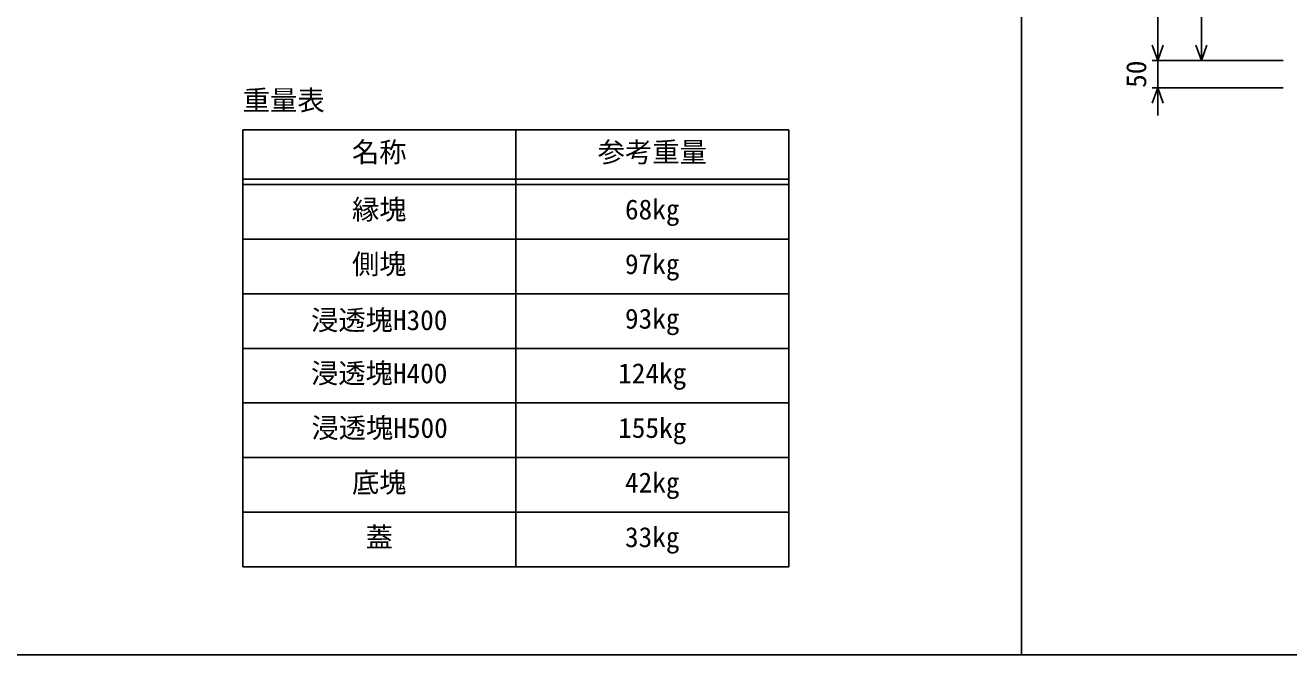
# Model space of a CAD drawing. Units: millimetres, scale not verified. Extents: x -10500 to 10500, y -7425 to 7425.
# Drawn here: x 1726 to 4039, y 2098 to 3250 of the extents above; entities that cross this region are included whole.
import ezdxf
from ezdxf.enums import TextEntityAlignment as Align

# ---------------------------------------------------------------- set-up
doc = ezdxf.new("R2010")
doc.units = ezdxf.units.MM
doc.header["$LTSCALE"] = 25
for name, color, linetype, lineweight in [('0-1_DIM', 7, 'Continuous', 25), ('0-4_HYO', 3, 'Continuous', 25), ('0-7_TXT', 7, 'Continuous', 25)]:
    doc.layers.add(name, color=color, linetype=linetype, lineweight=lineweight)
doc.styles.add('ＭＳ ゴシック', font='')
doc.styles.get('ＭＳ ゴシック').set_extended_font_data('MS Gothic')

msp = doc.modelspace()

# ---------------------------------------------------------------- linework, layer by layer
at = {"layer": '0-1_DIM'}
for p, q in [((3789.34, 3185.69), (4029.34, 3185.69)), ((3789.34, 3135.69), (4029.34, 3135.69)), ((3799.34, 3135.69), (3799.34, 3084.89))]:
    msp.add_line(p, q, dxfattribs=at)
for points in [[(3799.34, 3135.69), (3799.34, 3185.69), (3799.34, 4645.69)], [(3879.34, 3185.69), (3879.34, 3385.69), (3879.34, 4445.69), (3879.34, 4645.69)], [(3809.6, 3213.88), (3799.34, 3185.69), (3789.08, 3213.88)], [(3889.6, 3213.88), (3879.34, 3185.69), (3869.08, 3213.88)], [(3809.6, 3107.5), (3799.34, 3135.69), (3789.08, 3107.5)]]:
    msp.add_lwpolyline(points, dxfattribs=at)
at = {"layer": '0-4_HYO'}
for p, q in [((2123.88, 3058.65), (3123.88, 3058.65)), ((2123.88, 2258.65), (2123.88, 3058.65)), ((2623.88, 3058.65), (2623.88, 2258.65)), ((3123.88, 3058.65), (3123.88, 2258.65)), ((2123.88, 2968.65), (3123.88, 2968.65)), ((2123.88, 2958.65), (3123.88, 2958.65)), ((2123.88, 2858.65), (3123.88, 2858.65)), ((2123.88, 2758.65), (3123.88, 2758.65)), ((2123.88, 2658.65), (3123.88, 2658.65)), ((2123.88, 2558.65), (3123.88, 2558.65)), ((3123.88, 2458.65), (2123.88, 2458.65)), ((3123.88, 2358.65), (2123.88, 2358.65)), ((3123.88, 2258.65), (2123.88, 2258.65))]:
    msp.add_line(p, q, dxfattribs=at)
at = {"layer": '0-7_TXT'}
for p, q in [((3550, 5547.57), (3550, 2097.57)), ((-1150, 2097.57), (8250, 2097.57))]:
    msp.add_line(p, q, dxfattribs=at)

# ---------------------------------------------------------------- texts
at = {"layer": '0-1_DIM', "style": 'ＭＳ ゴシック'}
msp.add_text('50', height=36.66, rotation=90, dxfattribs=at).set_placement((3789.34, 3135.69), align=Align.BOTTOM_LEFT)
at = {"layer": '0-7_TXT', "style": 'ＭＳ ゴシック'}
for s, p in [('重量表', (2123.88, 3083.65)), ('名称', (2323.88, 2988.65)), ('参考重量', (2773.88, 2988.65)), ('縁塊', (2323.88, 2883.65)), ('68㎏', (2823.88, 2883.65)), ('側塊', (2323.88, 2783.65)), ('97㎏', (2823.88, 2783.65)), ('浸透塊H300', (2248.88, 2681.01)), ('93㎏', (2823.88, 2683.65)), ('浸透塊H400', (2248.88, 2583.65)), ('124㎏', (2811.38, 2583.65)), ('浸透塊H500', (2249.59, 2483.65)), ('155㎏', (2811.38, 2483.65)), ('底塊', (2323.88, 2383.65)), ('42㎏', (2823.88, 2383.65)), ('蓋', (2348.88, 2283.65)), ('33㎏', (2823.88, 2283.65))]:
    msp.add_text(s, height=36.66, dxfattribs=at).set_placement(p, align=Align.BOTTOM_LEFT)

doc.saveas('drawing.dxf')
